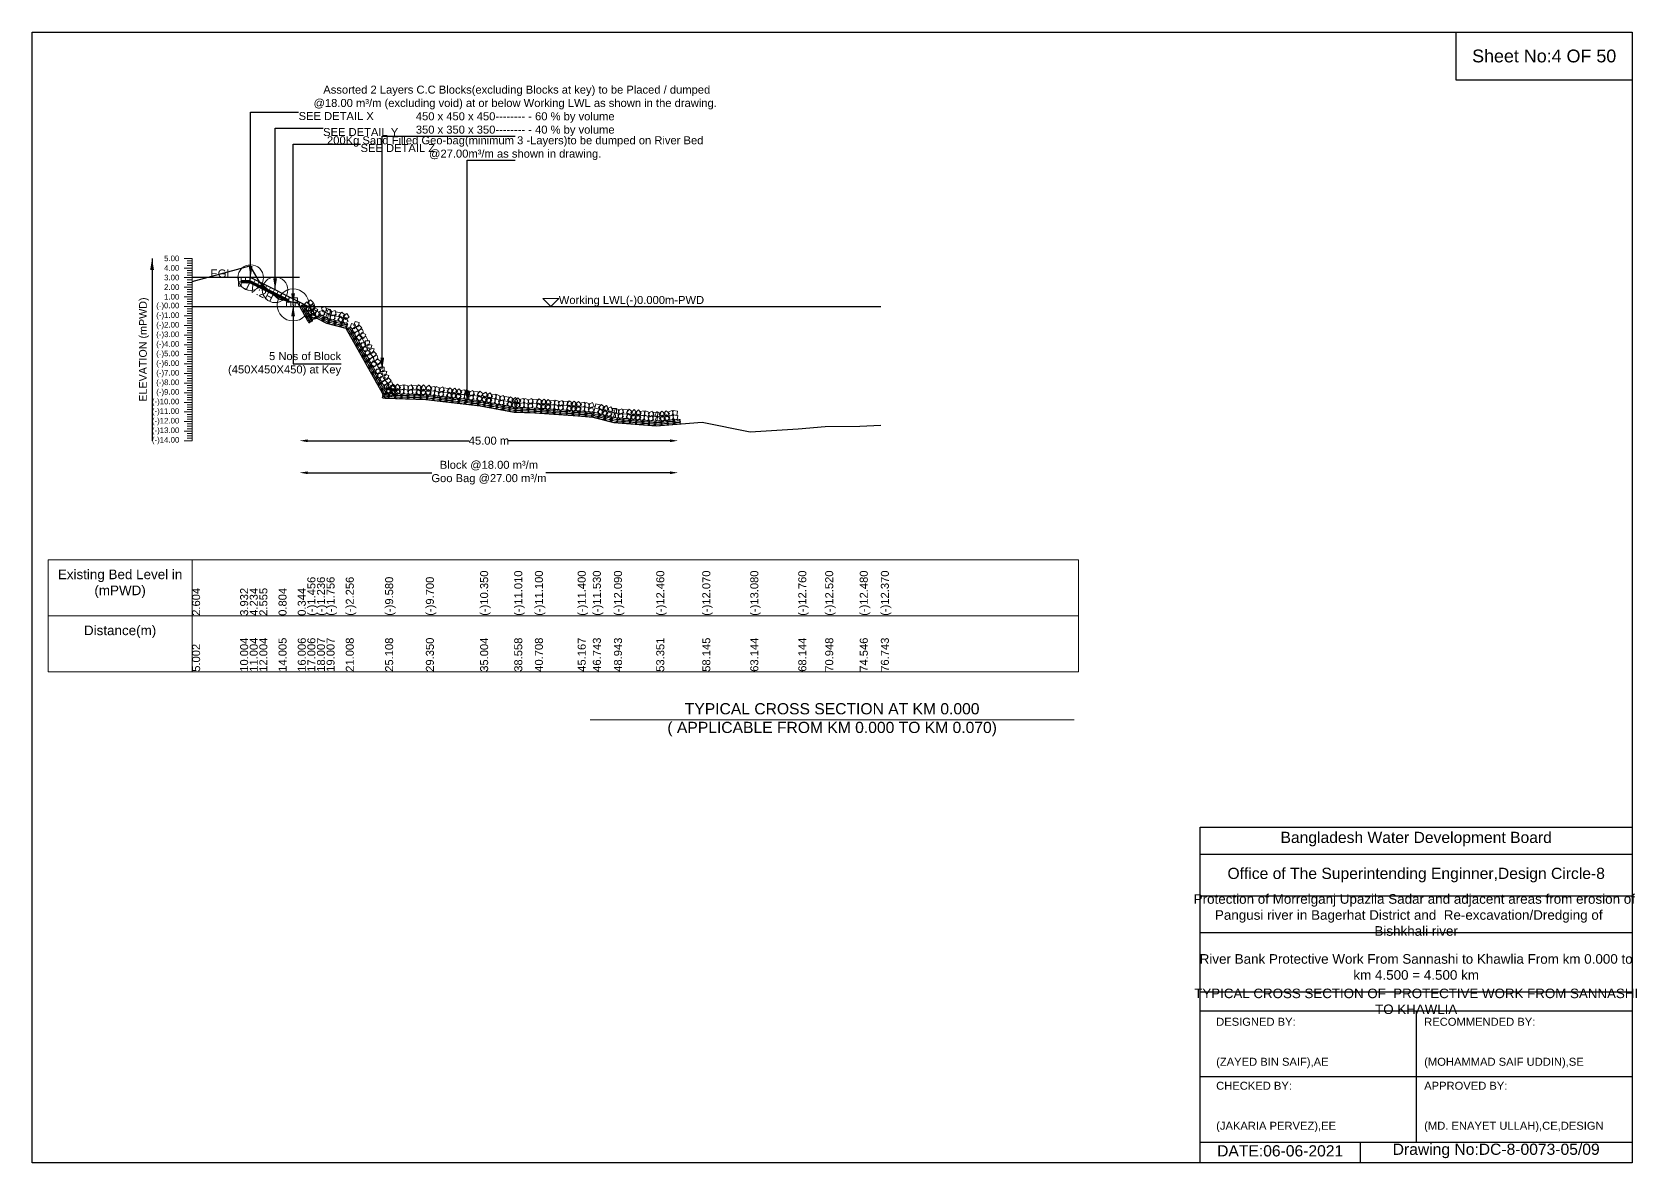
# Model space of a CAD drawing. Header units: inches. Extents: x 89000 to 845029, y -7071 to 0.
# Drawn here: x 145000 to 155029, y -7071 to 0 of the extents above; entities that cross this region are included whole.
import ezdxf

# ---------------------------------------------------------------- set-up
doc = ezdxf.new("R2010")
doc.units = ezdxf.units.IN
doc.header["$LTSCALE"] = 7
doc.header["$MEASUREMENT"] = 0
for name, color, linetype, lineweight in [('Cross section Data Border', 7, 'Continuous', 9), ('Cross Section Labels', 7, 'Continuous', 9), ('Existing_Bed_Level for Xsection', 7, 'Continuous', 25), ('Long Section Labels', 7, 'Continuous', 9)]:
    doc.layers.add(name, color=color, linetype=linetype, lineweight=lineweight)
doc.styles.get("Standard").update_dxf_attribs({"font": 'arial.ttf'})
doc.dimstyles.new('Appron Lebeling Style', dxfattribs={"dimtxt": 50, "dimasz": 50, "dimexe": 0.18, "dimexo": 0.0625, "dimgap": 0.09, "dimtad": 0, "dimtih": 1, "dimtoh": 1, "dimdec": 4, "dimzin": 0, "dimdsep": 46, "dimtxsty": 'Standard', "dimcen": 0.09, "dimse1": 1, "dimse2": 1, "dimadec": 0, "dimazin": 0, "dimtfac": 1, "dimtdec": 4, "dimtofl": 0, "dimtmove": 0, "dimatfit": 3, "dimfxl": 1, "dimtolj": 1, "dimtzin": 0, "dimarcsym": 0})
doc.dimstyles.get("Standard").update_dxf_attribs({"dimtxt": 0.18, "dimasz": 0.18, "dimexe": 0.18, "dimexo": 0.0625, "dimgap": 0.09, "dimtad": 0, "dimtih": 1, "dimtoh": 1, "dimdec": 4, "dimzin": 0, "dimdsep": 46, "dimtxsty": 'Standard', "dimcen": 0.09, "dimadec": 0, "dimazin": 0, "dimtfac": 1, "dimtdec": 4, "dimtofl": 0, "dimtmove": 0, "dimatfit": 3, "dimfxl": 1, "dimtolj": 1, "dimtzin": 0, "dimarcsym": 0})

# ---------------------------------------------------------------- blocks, each defined once
blk = doc.blocks.new('*D1')
at = {"layer": 'Cross Section Labels', "color": 0, "lineweight": -2, "transparency": 16777216}
for p, q in [((146722, -2555), (147731, -2555)), ((148987, -2555), (147978, -2555))]:
    blk.add_line(p, q, dxfattribs=at)
at = {"layer": 'Cross Section Labels', "color": 0, "transparency": 16777216}
for points in [[(146722, -2547), (146722, -2564), (146672, -2555)], [(148987, -2547), (148987, -2564), (149037, -2555)]]:
    blk.add_solid(points, dxfattribs=at)
at = {"layer": 'Defpoints', "color": 0, "transparency": 16777216}
for p in [(146672, -1715), (149037, -2452), (149037, -2555)]:
    blk.add_point(p, dxfattribs=at)
at = {"layer": 'Cross Section Labels', "color": 0, "transparency": 16777216, "insert": (147855, -2555), "char_height": 50, "attachment_point": 5}
blk.add_mtext('\\A1;45.00 m', dxfattribs=at)
blk = doc.blocks.new('*D2')
at = {"layer": 'Cross Section Labels', "color": 0, "lineweight": -2, "transparency": 16777216}
for p, q in [((146722, -2755), (147499, -2755)), ((148987, -2755), (148210, -2755))]:
    blk.add_line(p, q, dxfattribs=at)
at = {"layer": 'Cross Section Labels', "color": 0, "transparency": 16777216}
for points in [[(146722, -2747), (146722, -2764), (146672, -2755)], [(148987, -2747), (148987, -2764), (149037, -2755)]]:
    blk.add_solid(points, dxfattribs=at)
at = {"layer": 'Defpoints', "color": 0, "transparency": 16777216}
for p in [(146672, -1715), (149037, -2452), (149037, -2755)]:
    blk.add_point(p, dxfattribs=at)
at = {"layer": 'Cross Section Labels', "color": 0, "transparency": 16777216, "insert": (147855, -2755), "char_height": 50, "attachment_point": 5}
blk.add_mtext('\\A1;Block @18.00 m³/m ^JGoo Bag @27.00 m³/m ', dxfattribs=at)

msp = doc.modelspace()

# ---------------------------------------------------------------- linework, layer by layer
for points in [[(145000, 0), (155000, 0), (155000, -7071), (145000, -7071)], [(153900, 0), (155000, 0), (155000, -300), (153900, -300)]]:
    msp.add_lwpolyline(points, close=True)
for points in [[(152300, -7071), (152300, -4971), (155000, -4971)], [(152300, -5141), (155000, -5141)], [(152300, -5401), (155000, -5401)], [(152300, -5631), (155000, -5631)], [(152300, -6001), (155000, -6001)], [(152300, -6121), (155000, -6121)], [(153650, -6121), (153650, -6941)], [(152300, -6531), (155000, -6531)], [(152300, -6941), (155000, -6941)], [(153300, -6941), (153300, -7071)]]:
    msp.add_lwpolyline(points)
at = {"layer": 'Cross section Data Border'}
msp.add_lwpolyline([(145100, -3300), (151539.86283, -3300), (151539.86283, -4000), (145100, -4000)], close=True, dxfattribs=at)
for points in [[(146000, -3300), (146000, -4000)], [(145100, -3650), (151539.86283, -3650)]]:
    msp.add_lwpolyline(points, dxfattribs=at)
at = {"layer": 'Cross Section Labels'}
msp.add_lwpolyline([(148241.71532, -1715.2), (148291.71532, -1665.2), (148191.71532, -1665.2)], close=True, dxfattribs=at)
msp.add_lwpolyline([(148488, -4300), (150000, -4300), (151512, -4300)], dxfattribs=at)
for centre, radius in [((146365.71532, -1535.2), 80), ((146518.71532, -1611.7), 80), ((146631.21532, -1706.2), 100)]:
    msp.add_circle(centre, radius, dxfattribs=at)
at = {"layer": 'Existing_Bed_Level for Xsection'}
for points in [[(146000, -1558.96), (146300.11942, -1479.28), (146360.12766, -1461.16), (146420.13589, -1561.9), (146540.19149, -1666.96), (146660.24708, -1694.56), (146720.25532, -1802.56), (146780.30268, -1789.36), (146840.31091, -1820.56), (146960.36651, -1850.56), (147206.38974, -2290), (147460.85657, -2297.2), (147800.12904, -2336.2), (148013.3682, -2375.8), (148142.3897, -2381.2), (148409.87826, -2399.2), (148504.48893, -2407), (148636.45236, -2440.6), (148900.92814, -2462.8), (149188.55616, -2439.4), (149488.54713, -2500), (149788.53942, -2480.8), (149956.76232, -2466.4), (150172.62286, -2464), (150304.47061, -2457.4)], [(146671.71532, -1535.2), (146000, -1535.2)], [(146725.71532, -1715.2), (146369.51594, -1537.10031), (146365.71532, -1535.2), (146361.4661, -1535.2), (146307.4661, -1535.2)], [(146307.4661, -1553.2), (146361.4661, -1553.2), (146604.21532, -1674.57461)], [(146307.4661, -1559.2), (146360.04969, -1559.2), (146604.21532, -1681.28282)], [(146307.4661, -1565.2), (146358.63328, -1565.2), (146604.21532, -1687.99102)], [(146000, -1715.2), (150304.47061, -1715.2)]]:
    msp.add_lwpolyline(points, dxfattribs=at)
at = {"layer": 'Long Section Labels'}
for points in [[(146000, -1415.2), (145950, -1415.2)], [(146000, -1475.2), (145950, -1475.2)], [(146000, -1430.2), (145970, -1430.2)], [(146000, -1445.2), (145970, -1445.2)], [(146000, -1460.2), (145970, -1460.2)], [(146000, -1490.2), (145970, -1490.2)], [(146000, -2555.2), (146000, -2495.2), (146000, -2435.2), (146000, -2375.2), (146000, -2315.2), (146000, -2255.2), (146000, -2195.2), (146000, -2135.2), (146000, -2075.2), (146000, -2015.2), (146000, -1955.2), (146000, -1895.2), (146000, -1835.2), (146000, -1775.2), (146000, -1715.2), (146000, -1655.2), (146000, -1595.2), (146000, -1535.2), (146000, -1475.2), (146000, -1415.2)], [(146000, -1535.2), (145950, -1535.2)], [(146000, -1595.2), (145950, -1595.2)], [(146000, -1505.2), (145970, -1505.2)], [(146000, -1520.2), (145970, -1520.2)], [(146000, -1550.2), (145970, -1550.2)], [(146000, -1565.2), (145970, -1565.2)], [(146000, -1580.2), (145970, -1580.2)], [(146000, -1655.2), (145950, -1655.2)], [(146000, -1610.2), (145970, -1610.2)], [(146000, -1625.2), (145970, -1625.2)], [(146000, -1640.2), (145970, -1640.2)], [(146000, -1670.2), (145970, -1670.2)], [(146000, -1685.2), (145970, -1685.2)], [(146000, -1700.2), (145970, -1700.2)], [(146000, -1715.2), (145950, -1715.2)], [(146000, -1775.2), (145950, -1775.2)], [(146000, -1730.2), (145970, -1730.2)], [(146000, -1745.2), (145970, -1745.2)], [(146000, -1760.2), (145970, -1760.2)], [(146000, -1790.2), (145970, -1790.2)], [(146000, -1805.2), (145970, -1805.2)], [(146000, -1835.2), (145950, -1835.2)], [(146000, -1895.2), (145950, -1895.2)], [(146000, -1820.2), (145970, -1820.2)], [(146000, -1850.2), (145970, -1850.2)], [(146000, -1865.2), (145970, -1865.2)], [(146000, -1880.2), (145970, -1880.2)], [(146000, -1955.2), (145950, -1955.2)], [(146000, -1910.2), (145970, -1910.2)], [(146000, -1925.2), (145970, -1925.2)], [(146000, -1940.2), (145970, -1940.2)], [(146000, -1970.2), (145970, -1970.2)], [(146000, -1985.2), (145970, -1985.2)], [(146000, -2000.2), (145970, -2000.2)], [(146000, -2015.2), (145950, -2015.2)], [(146000, -2075.2), (145950, -2075.2)], [(146000, -2030.2), (145970, -2030.2)], [(146000, -2045.2), (145970, -2045.2)], [(146000, -2060.2), (145970, -2060.2)], [(146000, -2090.2), (145970, -2090.2)], [(146000, -2105.2), (145970, -2105.2)], [(146000, -2135.2), (145950, -2135.2)], [(146000, -2195.2), (145950, -2195.2)], [(146000, -2120.2), (145970, -2120.2)], [(146000, -2150.2), (145970, -2150.2)], [(146000, -2165.2), (145970, -2165.2)], [(146000, -2180.2), (145970, -2180.2)], [(146000, -2255.2), (145950, -2255.2)], [(146000, -2210.2), (145970, -2210.2)], [(146000, -2225.2), (145970, -2225.2)], [(146000, -2240.2), (145970, -2240.2)], [(146000, -2270.2), (145970, -2270.2)], [(146000, -2285.2), (145970, -2285.2)], [(146000, -2300.2), (145970, -2300.2)], [(146000, -2315.2), (145950, -2315.2)], [(146000, -2375.2), (145950, -2375.2)], [(146000, -2330.2), (145970, -2330.2)], [(146000, -2345.2), (145970, -2345.2)], [(146000, -2360.2), (145970, -2360.2)], [(146000, -2390.2), (145970, -2390.2)], [(146000, -2405.2), (145970, -2405.2)], [(146000, -2435.2), (145950, -2435.2)], [(146000, -2495.2), (145950, -2495.2)], [(146000, -2420.2), (145970, -2420.2)], [(146000, -2450.2), (145970, -2450.2)], [(146000, -2465.2), (145970, -2465.2)], [(146000, -2480.2), (145970, -2480.2)], [(146000, -2555.2), (145950, -2555.2)], [(146000, -2510.2), (145970, -2510.2)], [(146000, -2525.2), (145970, -2525.2)], [(146000, -2540.2), (145970, -2540.2)]]:
    msp.add_lwpolyline(points, dxfattribs=at)
for points in [[(146307.4661, -1535.2), (146289.4661, -1535.2), (146289.4661, -1562.2), (146307.4661, -1562.2)], [(146307.4661, -1562.2), (146289.4661, -1562.2), (146289.4661, -1589.2), (146307.4661, -1589.2)], [(146334.4661, -1535.2), (146307.4661, -1535.2), (146307.4661, -1553.2), (146334.4661, -1553.2)], [(146361.4661, -1535.2), (146334.4661, -1535.2), (146334.4661, -1553.2), (146361.4661, -1553.2)], [(146393.66548, -1549.17508), (146369.51594, -1537.10031), (146361.4661, -1553.2), (146385.61563, -1565.27477)], [(146417.81501, -1561.24984), (146393.66548, -1549.17508), (146385.61563, -1565.27477), (146409.76517, -1577.34953)], [(146441.96455, -1573.32461), (146417.81501, -1561.24984), (146409.76517, -1577.34953), (146433.9147, -1589.4243)], [(146466.11408, -1585.39938), (146441.96455, -1573.32461), (146433.9147, -1589.4243), (146458.06424, -1601.49907)], [(146490.26361, -1597.47415), (146466.11408, -1585.39938), (146458.06424, -1601.49907), (146482.21377, -1613.57384)], [(146514.41315, -1609.54891), (146490.26361, -1597.47415), (146482.21377, -1613.57384), (146506.3633, -1625.6486)], [(146538.56268, -1621.62368), (146514.41315, -1609.54891), (146506.3633, -1625.6486), (146530.51284, -1637.72337)], [(146562.71222, -1633.69845), (146538.56268, -1621.62368), (146530.51284, -1637.72337), (146554.66237, -1649.79814)], [(146586.86175, -1645.77321), (146562.71222, -1633.69845), (146554.66237, -1649.79814), (146578.81191, -1661.8729)], [(146611.01129, -1657.84798), (146586.86175, -1645.77321), (146578.81191, -1661.8729), (146602.96144, -1673.94767)], [(146617.71532, -1688.2), (146590.71532, -1688.2), (146590.71532, -1715.2), (146617.71532, -1715.2)], [(146631.21532, -1661.2), (146604.21532, -1661.2), (146604.21532, -1688.2), (146631.21532, -1688.2)], [(146644.71532, -1688.2), (146617.71532, -1688.2), (146617.71532, -1715.2), (146644.71532, -1715.2)], [(146658.21532, -1661.2), (146631.21532, -1661.2), (146631.21532, -1688.2), (146658.21532, -1688.2)], [(146671.71532, -1688.2), (146644.71532, -1688.2), (146644.71532, -1715.2), (146671.71532, -1715.2)], [(146735.91064, -1705.89171), (146717.13134, -1686.49228), (146697.73191, -1705.27158), (146716.51121, -1724.67101)], [(146759.51213, -1692.77797), (146740.73283, -1673.37854), (146721.3334, -1692.15784), (146740.11269, -1711.55727)], [(146748.32662, -1704.04381), (146733.76993, -1726.78371), (146756.50983, -1741.34039), (146771.06651, -1718.6005)], [(146769.9094, -1725.88917), (146763.35627, -1699.69649), (146737.16359, -1706.24961), (146743.71672, -1732.44229)], [(146742.99298, -1719.69339), (146717.25224, -1711.54388), (146709.10274, -1737.28462), (146734.84348, -1745.43413)], [(146746.30792, -1739.0029), (146739.75479, -1712.81022), (146713.56211, -1719.36335), (146720.11523, -1745.55603)], [(146748.78989, -1746.06375), (146723.04915, -1737.91425), (146714.89964, -1763.65498), (146740.64038, -1771.80449)], [(146761.57161, -1748.15822), (146738.42236, -1734.26174), (146724.52588, -1757.41099), (146747.67513, -1771.30747)], [(146774.52009, -1781.62996), (146761.40635, -1758.02848), (146737.80487, -1771.14222), (146750.91861, -1794.7437)], [(146754.12352, -1730.41417), (146739.56683, -1753.15407), (146762.30673, -1767.71075), (146776.86342, -1744.97086)], [(146785.17309, -1735.04449), (146762.02384, -1721.14801), (146748.12736, -1744.29726), (146771.27661, -1758.19374)], [(146798.12157, -1768.51623), (146785.00784, -1744.91475), (146761.40635, -1758.02848), (146774.52009, -1781.62996)], [(146830.08063, -1765.52787), (146821.93839, -1739.78483), (146796.19536, -1747.92708), (146804.3376, -1773.67011)], [(146842.53581, -1741.57231), (146834.39357, -1715.82928), (146808.65053, -1723.97152), (146816.79278, -1749.71456)], [(146853.18826, -1758.91327), (146826.82417, -1753.08794), (146820.99883, -1779.45203), (146847.36293, -1785.27737)], [(146869.7898, -1772.63426), (146846.18455, -1759.5273), (146833.07759, -1783.13255), (146856.68284, -1796.23951)], [(146865.64344, -1734.95772), (146839.27935, -1729.13238), (146833.45401, -1755.49648), (146859.81811, -1761.32181)], [(146876.33541, -1746.4397), (146852.73016, -1733.33274), (146839.6232, -1756.93799), (146863.22845, -1770.04495)], [(146886.90292, -1767.74128), (146860.94052, -1775.15435), (146868.35359, -1801.11675), (146894.31599, -1793.70368)], [(146893.44853, -1741.54672), (146867.48613, -1748.95979), (146874.8992, -1774.92219), (146900.8616, -1767.50912)], [(146920.1929, -1781.15015), (146893.99834, -1774.60454), (146887.45273, -1800.7991), (146913.64729, -1807.34471)], [(146926.73851, -1754.95558), (146900.54395, -1748.40998), (146893.99834, -1774.60454), (146920.1929, -1781.15015)], [(146949.10633, -1797.1856), (146929.68274, -1778.43128), (146910.92843, -1797.85486), (146930.35201, -1816.60918)], [(146955.65194, -1770.99103), (146936.22835, -1752.23672), (146917.47404, -1771.6603), (146936.89762, -1790.41462)], [(146960.84776, -1785.54533), (146937.69143, -1799.43002), (146951.57612, -1822.58635), (146974.73245, -1808.70166)], [(146967.39337, -1759.35077), (146944.23704, -1773.23546), (146958.12173, -1796.39178), (146981.27805, -1782.50709)], [(147013.89401, -1855.87891), (147021.21593, -1829.89065), (146995.22768, -1822.56873), (146987.90575, -1848.55699)], [(147036.84082, -1863.03148), (147017.99911, -1843.69266), (146998.66029, -1862.53437), (147017.502, -1881.87319)], [(147037.45312, -1842.6892), (147044.77504, -1816.70094), (147018.78678, -1809.37902), (147011.46486, -1835.36728)], [(147047.34473, -1896.109), (147040.70724, -1869.93757), (147014.53581, -1876.57506), (147021.1733, -1902.74649)], [(147060.39993, -1849.84177), (147041.55822, -1830.50295), (147022.2194, -1849.34466), (147041.06111, -1868.68348)], [(147062.63784, -1905.2151), (147039.44394, -1891.39328), (147025.62212, -1914.58718), (147048.81603, -1928.409)], [(147070.90383, -1882.91929), (147064.26635, -1856.74786), (147038.09492, -1863.38535), (147044.7324, -1889.55678)], [(147086.19695, -1892.02538), (147063.00304, -1878.20356), (147049.18123, -1901.39747), (147072.37513, -1915.21929)], [(147099.25321, -1925.45523), (147086.0635, -1901.89612), (147062.50439, -1915.08584), (147075.6941, -1938.64494)], [(147075.6941, -1938.64494), (147062.50439, -1915.08584), (147038.94529, -1928.27555), (147052.135, -1951.83466)], [(147083.83795, -1970.68866), (147084.17871, -1943.69081), (147057.18086, -1943.35005), (147056.8401, -1970.3479)], [(147100.36164, -1971.25856), (147074.37922, -1963.91594), (147067.03661, -1989.89836), (147093.01902, -1997.24097)], [(147106.222, -2020.79265), (147113.54392, -1994.8044), (147087.55567, -1987.48247), (147080.23374, -2013.47073)], [(147107.39706, -1957.49894), (147107.73782, -1930.50109), (147080.73997, -1930.16033), (147080.39921, -1957.15818)], [(147123.92074, -1958.06884), (147097.93832, -1950.72623), (147090.59571, -1976.70865), (147116.57813, -1984.05126)], [(147129.78111, -2007.60294), (147137.10303, -1981.61468), (147111.11477, -1974.29276), (147103.79285, -2000.28102)], [(147152.72792, -2014.75551), (147133.88621, -1995.41669), (147114.54739, -2014.2584), (147133.3891, -2033.59722)], [(147129.16881, -2027.94523), (147110.3271, -2008.6064), (147090.98828, -2027.44811), (147109.82999, -2046.78693)], [(147139.67272, -2061.02275), (147133.03523, -2034.85132), (147106.8638, -2041.48881), (147113.50129, -2067.66024)], [(147154.96584, -2070.12884), (147131.77193, -2056.30702), (147117.95011, -2079.50093), (147141.14402, -2093.32274)], [(147163.23182, -2047.83303), (147156.59434, -2021.6616), (147130.42291, -2028.29909), (147137.06039, -2054.47052)], [(147168.02209, -2103.55868), (147154.83238, -2079.99958), (147131.27328, -2093.18929), (147144.46299, -2116.7484)], [(147178.52494, -2056.93912), (147155.33103, -2043.11731), (147141.50922, -2066.31121), (147164.70312, -2080.13303)], [(147191.5812, -2090.36897), (147178.39149, -2066.80987), (147154.83238, -2079.99958), (147168.02209, -2103.55868)], [(147199.72505, -2122.41269), (147200.06581, -2095.41484), (147173.06796, -2095.07408), (147172.7272, -2122.07192)], [(147176.16594, -2135.6024), (147176.5067, -2108.60455), (147149.50885, -2108.26379), (147149.16809, -2135.26164)], [(147192.68963, -2136.1723), (147166.70721, -2128.82968), (147159.3646, -2154.8121), (147185.34701, -2162.15472)], [(147198.54999, -2185.70639), (147205.87191, -2159.71814), (147179.88366, -2152.39622), (147172.56174, -2178.38447)], [(147216.24873, -2122.98258), (147190.26632, -2115.63997), (147182.9237, -2141.62239), (147208.90612, -2148.965)], [(147221.4968, -2192.85897), (147202.65509, -2173.52015), (147183.31627, -2192.36186), (147202.15798, -2211.70068)], [(147222.1091, -2172.51668), (147229.43102, -2146.52842), (147203.44276, -2139.2065), (147196.12084, -2165.19476)], [(147232.00071, -2225.93649), (147225.36322, -2199.76506), (147199.19179, -2206.40255), (147205.82928, -2232.57398)], [(147245.05591, -2179.66925), (147226.2142, -2160.33043), (147206.87538, -2179.17214), (147225.71709, -2198.51096)], [(147248.03928, -2215.09563), (147225.0393, -2200.95346), (147210.89713, -2223.95345), (147233.89711, -2238.09561)], [(147255.55982, -2212.74677), (147248.92233, -2186.57535), (147222.7509, -2193.21283), (147229.38839, -2219.38426)], [(147257.00498, -2201.20415), (147237.37337, -2219.74061), (147255.90983, -2239.37221), (147275.54143, -2220.83576)], [(147302.53106, -2221.58421), (147283.97898, -2201.96737), (147264.36214, -2220.51945), (147282.91422, -2240.13629)], [(147320.4423, -2205.55601), (147294.17634, -2211.80898), (147300.4293, -2238.07493), (147326.69526, -2231.82197)], [(147354.22425, -2213.508), (147328.35388, -2205.77987), (147320.62575, -2231.65023), (147346.49612, -2239.37837)], [(147369.8861, -2205.05183), (147346.12326, -2217.87086), (147358.9423, -2241.6337), (147382.70513, -2228.81466)], [(147436.96367, -2220.44114), (147413.96369, -2206.29898), (147399.82152, -2229.29896), (147422.8215, -2243.44112)], [(147247.27563, -2242.08483), (147224.27565, -2227.94266), (147210.13349, -2250.94264), (147233.13347, -2265.08481)], [(147247.29383, -2235.04258), (147224.09992, -2221.22076), (147210.2781, -2244.41467), (147233.47201, -2258.23649)], [(147260.35009, -2268.47243), (147247.16037, -2244.91332), (147223.60127, -2258.10303), (147236.79098, -2281.66214)], [(147270.85293, -2221.85287), (147247.65902, -2208.03105), (147233.83721, -2231.22496), (147257.03111, -2245.04677)], [(147256.24134, -2228.19335), (147236.60973, -2246.7298), (147255.14618, -2266.36141), (147274.77779, -2247.82496)], [(147283.90919, -2255.28271), (147270.71948, -2231.72361), (147247.16037, -2244.91332), (147260.35009, -2268.47243)], [(147301.76742, -2248.57341), (147283.21534, -2228.95657), (147263.5985, -2247.50865), (147282.15058, -2267.12548)], [(147319.67865, -2232.54521), (147293.4127, -2238.79817), (147299.66566, -2265.06413), (147325.93162, -2258.81117)], [(147353.46061, -2240.4972), (147327.59024, -2232.76906), (147319.8621, -2258.63943), (147345.73247, -2266.36757)], [(147369.12245, -2232.04102), (147345.35962, -2244.86006), (147358.17866, -2268.6229), (147381.94149, -2255.80386)], [(147404.51617, -2237.98283), (147377.52698, -2237.21918), (147376.76333, -2264.20838), (147403.75253, -2264.97203)], [(147405.27982, -2210.99363), (147378.29062, -2210.22998), (147377.52698, -2237.21918), (147404.51617, -2237.98283)], [(147436.20002, -2247.43034), (147413.20004, -2233.28818), (147399.05788, -2256.28816), (147422.05786, -2270.43032)], [(147445.16573, -2233.53886), (147425.53412, -2252.07532), (147444.07057, -2271.70692), (147463.70218, -2253.17047)], [(147445.92937, -2206.54967), (147426.29777, -2225.08612), (147444.83422, -2244.71772), (147464.46582, -2226.18127)], [(147494.30573, -2256.64698), (147477.51062, -2235.5064), (147456.37003, -2252.3015), (147473.16514, -2273.44209)], [(147497.38912, -2229.82362), (147480.59401, -2208.68303), (147459.45343, -2225.47814), (147476.24854, -2246.61873)], [(147513.52984, -2242.21961), (147486.82322, -2246.18904), (147490.79264, -2272.89566), (147517.49926, -2268.92624)], [(147516.61323, -2215.39625), (147489.90661, -2219.36568), (147493.87604, -2246.0723), (147520.58266, -2242.10288)], [(147546.50216, -2253.04924), (147521.39281, -2243.12348), (147511.46705, -2268.23282), (147536.57639, -2278.15859)], [(147549.58555, -2226.22588), (147524.47621, -2216.30012), (147514.55044, -2241.40946), (147539.65979, -2251.33523)], [(147562.83361, -2245.97224), (147538.05577, -2256.69878), (147548.78232, -2281.47662), (147573.56015, -2270.75007)], [(147565.917, -2219.14887), (147541.13916, -2229.87542), (147551.86571, -2254.65326), (147576.64355, -2243.92671)], [(147597.5847, -2254.93784), (147570.76134, -2251.85444), (147567.67794, -2278.67781), (147594.5013, -2281.7612)], [(147600.66809, -2228.11448), (147573.84473, -2225.03108), (147570.76134, -2251.85444), (147597.5847, -2254.93784)], [(147628.338, -2267.07689), (147606.64036, -2251.0079), (147590.57137, -2272.70554), (147612.26901, -2288.77453)], [(147631.42139, -2240.25353), (147609.72375, -2224.18454), (147593.65476, -2245.88218), (147615.3524, -2261.95117)], [(147638.46588, -2254.0085), (147617.31193, -2270.78677), (147634.0902, -2291.94072), (147655.24415, -2275.16245)], [(147641.54928, -2227.18514), (147620.39533, -2243.96341), (147637.1736, -2265.11736), (147658.32755, -2248.33909)], [(147682.06925, -2278.23074), (147665.27414, -2257.09016), (147644.13356, -2273.88527), (147660.92867, -2295.02585)], [(147685.15265, -2251.40738), (147668.35754, -2230.2668), (147647.21695, -2247.06191), (147664.01206, -2268.20249)], [(147701.29336, -2263.80338), (147674.58674, -2267.7728), (147678.55616, -2294.47943), (147705.26279, -2290.51)], [(147704.37676, -2236.98002), (147677.67014, -2240.94944), (147681.63956, -2267.65606), (147708.34618, -2263.68664)], [(147734.26568, -2274.63301), (147709.15633, -2264.70724), (147699.23057, -2289.81659), (147724.33991, -2299.74235)], [(147737.34907, -2247.80965), (147712.23973, -2237.88388), (147702.31396, -2262.99323), (147727.42331, -2272.91899)], [(147750.59713, -2267.556), (147725.81929, -2278.28255), (147736.54584, -2303.06038), (147761.32368, -2292.33384)], [(147753.68052, -2240.73264), (147728.90269, -2251.45919), (147739.62924, -2276.23702), (147764.40707, -2265.51048)], [(147785.34822, -2276.52161), (147758.52486, -2273.43821), (147755.44147, -2300.26157), (147782.26483, -2303.34497)], [(147788.43162, -2249.69824), (147761.60826, -2246.61485), (147758.52486, -2273.43821), (147785.34822, -2276.52161)], [(147816.10152, -2288.66066), (147794.40388, -2272.59167), (147778.33489, -2294.28931), (147800.03253, -2310.3583)], [(147819.18492, -2261.8373), (147797.48728, -2245.76831), (147781.41829, -2267.46595), (147803.11593, -2283.53494)], [(147830.35564, -2277.54099), (147808.09271, -2292.81718), (147823.3689, -2315.08011), (147845.63183, -2299.80392)], [(147835.28544, -2250.99486), (147813.02251, -2266.27105), (147828.2987, -2288.53398), (147850.56163, -2273.25779)], [(147872.18074, -2304.71878), (147856.88682, -2282.46802), (147834.63607, -2297.76193), (147849.92998, -2320.01269)], [(147877.11054, -2278.17265), (147861.81663, -2255.92189), (147839.56587, -2271.2158), (147854.85978, -2293.46656)], [(147892.35597, -2291.6545), (147865.43887, -2293.76872), (147867.55309, -2320.68581), (147894.47019, -2318.57159)], [(147897.28577, -2265.10837), (147870.36868, -2267.22259), (147872.4829, -2294.13968), (147899.39999, -2292.02546)], [(147924.50101, -2304.73697), (147900.13767, -2293.09961), (147888.50032, -2317.46295), (147912.86365, -2329.1003)], [(147929.43081, -2278.19084), (147905.06748, -2266.55348), (147893.43012, -2290.91682), (147917.79345, -2302.55417)], [(147941.2825, -2298.80556), (147915.82259, -2307.79405), (147924.81108, -2333.25396), (147950.27099, -2324.26547)], [(147946.21231, -2272.25943), (147920.7524, -2281.24792), (147929.74088, -2306.70783), (147955.2008, -2297.71934)], [(147975.33089, -2310.1514), (147948.78476, -2305.2216), (147943.85496, -2331.76773), (147970.40109, -2336.69753)], [(147980.26069, -2283.60527), (147953.71456, -2278.67546), (147948.78476, -2305.2216), (147975.33089, -2310.1514)], [(148010.10152, -2297.84067), (147989.5663, -2280.31057), (147972.03619, -2300.84579), (147992.57142, -2318.3759)], [(148021.10836, -2285.50347), (147998.84543, -2300.77966), (148014.12162, -2323.04259), (148036.38455, -2307.7664)], [(148053.51666, -2306.3105), (148035.23193, -2286.44423), (148015.36566, -2304.72896), (148033.6504, -2324.59523)], [(148071.64331, -2290.52632), (148045.29508, -2296.42303), (148051.19179, -2322.77125), (148077.54001, -2316.87455)], [(148105.31448, -2298.93505), (148079.55114, -2290.85729), (148071.47338, -2316.62064), (148097.23672, -2324.69839)], [(148121.0894, -2290.69174), (148097.15515, -2303.18781), (148109.65122, -2327.12206), (148133.58547, -2314.62599)], [(148156.39941, -2297.11229), (148129.42303, -2295.98323), (148128.29398, -2322.95962), (148155.27036, -2324.08867)], [(148189.81975, -2308.16731), (148167.38723, -2293.14127), (148152.36119, -2315.57379), (148174.79371, -2330.59983)], [(148199.31897, -2294.63506), (148178.98125, -2312.39392), (148196.74012, -2332.73164), (148217.07783, -2314.97278)], [(148244.01793, -2316.77041), (148226.24288, -2296.44684), (148205.91931, -2314.22189), (148223.69436, -2334.54546)], [(148262.53902, -2301.45099), (148236.04974, -2306.67762), (148241.27636, -2333.16691), (148267.76565, -2327.94028)], [(148295.98612, -2310.7109), (148270.43591, -2301.9824), (148261.70741, -2327.53261), (148287.25762, -2336.26111)], [(148311.96502, -2302.87028), (148287.72158, -2314.75538), (148299.60667, -2338.99882), (148323.85011, -2327.11373)], [(148378.39327, -2320.85691), (148355.96075, -2305.83087), (148340.93471, -2328.26339), (148363.36724, -2343.28943)], [(148005.17172, -2324.3868), (147984.6365, -2306.8567), (147967.10639, -2327.39192), (147987.64161, -2344.92203)], [(148016.17856, -2312.04961), (147993.91563, -2327.3258), (148009.19182, -2349.58872), (148031.45475, -2334.31254)], [(148052.38761, -2333.28688), (148034.10288, -2313.42061), (148014.23661, -2331.70535), (148032.52134, -2351.57161)], [(148070.51425, -2317.50271), (148044.16603, -2323.39941), (148050.06273, -2349.74763), (148076.41095, -2343.85093)], [(148104.18542, -2325.91143), (148078.42208, -2317.83368), (148070.34432, -2343.59702), (148096.10767, -2351.67477)], [(148119.96034, -2317.66812), (148096.0261, -2330.16419), (148108.52217, -2354.09844), (148132.45642, -2341.60237)], [(148155.27036, -2324.08867), (148128.29398, -2322.95962), (148127.16492, -2349.936), (148154.1413, -2351.06506)], [(148188.00695, -2335.10638), (148165.57443, -2320.08034), (148150.54839, -2342.51287), (148172.98091, -2357.53891)], [(148197.50617, -2321.57414), (148177.16845, -2339.333), (148194.92732, -2359.67072), (148215.26503, -2341.91185)], [(148242.20513, -2343.70948), (148224.43008, -2323.38591), (148204.10651, -2341.16097), (148221.88156, -2361.48454)], [(148260.72622, -2328.39007), (148234.23694, -2333.6167), (148239.46356, -2360.10598), (148265.95285, -2354.87936)], [(148294.17332, -2337.64997), (148268.62311, -2328.92147), (148259.89461, -2354.47168), (148285.44482, -2363.20018)], [(148310.15222, -2329.80936), (148285.90877, -2341.69445), (148297.79387, -2365.93789), (148322.03731, -2354.0528)], [(148345.28806, -2337.12329), (148318.34898, -2335.31049), (148316.53618, -2362.24956), (148343.47526, -2364.06236)], [(148347.10086, -2310.18421), (148320.16178, -2308.37141), (148318.34898, -2335.31049), (148345.28806, -2337.12329)], [(148376.58047, -2347.79598), (148354.14795, -2332.76995), (148339.12191, -2355.20247), (148361.55444, -2370.22851)], [(148386.0797, -2334.26374), (148365.74198, -2352.0226), (148383.50084, -2372.36032), (148403.83856, -2354.60146)], [(148387.8925, -2307.32466), (148367.55478, -2325.08352), (148385.31364, -2345.42124), (148405.65136, -2327.66238)], [(148430.77865, -2356.39909), (148413.0036, -2336.07552), (148392.68003, -2353.85057), (148410.45508, -2374.17414)], [(148432.59145, -2329.46001), (148414.8164, -2309.13644), (148394.49283, -2326.91149), (148412.26788, -2347.23506)], [(148450.17087, -2341.68016), (148423.60585, -2346.50713), (148428.43282, -2373.07215), (148454.99784, -2368.24518)], [(148452.38931, -2314.77145), (148425.82429, -2319.59842), (148430.65125, -2346.16344), (148457.21628, -2341.33647)], [(148483.47467, -2351.4429), (148458.05886, -2342.33047), (148448.94643, -2367.74628), (148474.36224, -2376.85872)], [(148485.69311, -2324.53419), (148460.2773, -2315.42176), (148451.16487, -2340.83758), (148476.58068, -2349.95001)], [(148499.56987, -2343.8439), (148475.15013, -2355.36241), (148486.66864, -2379.78216), (148511.08838, -2368.26365)], [(148501.78831, -2316.9352), (148477.36857, -2328.45371), (148488.88708, -2352.87345), (148513.30682, -2341.35494)], [(148543.37029, -2357.46205), (148517.20511, -2350.79997), (148510.54303, -2376.96516), (148536.70821, -2383.62723)], [(148550.03236, -2331.29687), (148523.86718, -2324.63479), (148517.20511, -2350.79997), (148543.37029, -2357.46205)], [(148572.21209, -2373.62597), (148552.87213, -2354.78543), (148534.03159, -2374.12539), (148553.37155, -2392.96593)], [(148578.87417, -2347.46078), (148559.53421, -2328.62024), (148540.69367, -2347.9602), (148560.03363, -2366.80074)], [(148584.00519, -2362.03805), (148560.78732, -2375.81959), (148574.56886, -2399.03745), (148597.78673, -2385.25591)], [(148590.66726, -2335.87287), (148567.4494, -2349.6544), (148581.23093, -2372.87227), (148604.4488, -2359.09073)], [(148623.95566, -2391.90326), (148610.15564, -2368.69637), (148586.94875, -2382.49639), (148600.74878, -2405.70328)], [(148630.61773, -2365.73807), (148616.81771, -2342.53119), (148593.61083, -2356.33121), (148607.41085, -2379.53809)], [(148644.94511, -2380.19179), (148617.94728, -2380.53418), (148618.28967, -2407.53201), (148645.2875, -2407.18962)], [(148651.60718, -2354.0266), (148624.60935, -2354.369), (148624.95175, -2381.36683), (148651.94957, -2381.02443)], [(148668.16176, -2389.4304), (148642.75952, -2380.28021), (148633.60932, -2405.68245), (148659.01156, -2414.83265)], [(148670.42019, -2362.52502), (148645.01794, -2353.37483), (148635.86775, -2378.77707), (148661.26999, -2387.92727)], [(148684.26824, -2381.85533), (148659.8314, -2393.33754), (148671.31361, -2417.77438), (148695.75044, -2406.29217)], [(148686.52667, -2354.94995), (148662.08983, -2366.43216), (148673.57203, -2390.86899), (148698.00887, -2379.38679)], [(148719.27821, -2389.74981), (148692.37283, -2387.49138), (148690.1144, -2414.39676), (148717.01978, -2416.65519)], [(148721.53663, -2362.84443), (148694.63125, -2360.586), (148692.37283, -2387.49138), (148719.27821, -2389.74981)], [(148750.38969, -2400.93897), (148728.20894, -2385.5437), (148712.81367, -2407.72445), (148734.99442, -2423.11972)], [(148752.64812, -2374.03359), (148730.46737, -2358.63832), (148715.0721, -2380.81907), (148737.25285, -2396.21434)], [(148760.11159, -2387.5658), (148739.48272, -2404.98561), (148756.90254, -2425.61448), (148777.5314, -2408.19466)], [(148762.37002, -2360.66042), (148741.74115, -2378.08023), (148759.16097, -2398.7091), (148779.78983, -2381.28928)], [(148804.43805, -2410.43794), (148787.00182, -2389.82295), (148766.38683, -2407.25919), (148783.82307, -2427.87418)], [(148806.69648, -2383.53256), (148789.26025, -2362.91757), (148768.64526, -2380.35381), (148786.0815, -2400.9688)], [(148823.21017, -2395.42717), (148796.638, -2400.21465), (148801.42548, -2426.78682), (148827.99765, -2421.99934)], [(148825.46859, -2368.52179), (148798.89643, -2373.30927), (148803.68391, -2399.88144), (148830.25608, -2395.09396)], [(148856.49942, -2405.2394), (148831.09718, -2396.0892), (148821.94699, -2421.49145), (148847.34923, -2430.64164)], [(148858.75785, -2378.33402), (148833.35561, -2369.18382), (148824.20541, -2394.58607), (148849.60766, -2403.73626)], [(148872.6059, -2397.66433), (148848.16906, -2409.14653), (148859.65127, -2433.58337), (148884.08811, -2422.10117)], [(148874.86433, -2370.75895), (148850.42749, -2382.24115), (148861.9097, -2406.67799), (148886.34653, -2395.19579)], [(148907.61587, -2405.5588), (148880.71049, -2403.30037), (148878.45206, -2430.20575), (148905.35744, -2432.46418)], [(148909.8743, -2378.65342), (148882.96892, -2376.39499), (148880.71049, -2403.30037), (148907.61587, -2405.5588)], [(148928.46462, -2384.25612), (148904.05734, -2372.71122), (148892.51245, -2397.1185), (148916.91973, -2408.6634)], [(148930.65398, -2411.16721), (148906.2467, -2399.62231), (148894.7018, -2424.02959), (148919.10908, -2435.57449)], [(148935.85909, -2369.46833), (148918.36999, -2390.03848), (148938.94015, -2407.52758), (148956.42925, -2386.95742)], [(148938.04845, -2396.37942), (148920.55935, -2416.94957), (148941.12951, -2434.43867), (148958.61861, -2413.86851)], [(148983.33911, -2384.75292), (148962.75503, -2367.2802), (148945.28232, -2387.86428), (148965.8664, -2405.337)], [(148985.52846, -2411.66401), (148964.94438, -2394.19129), (148947.47167, -2414.77537), (148968.05575, -2432.24809)], [(148999.39215, -2366.86394), (148973.9665, -2375.9489), (148983.05146, -2401.37455), (149008.4771, -2392.28959)], [(149001.5815, -2393.77503), (148976.15585, -2402.85999), (148985.24081, -2428.28564), (149010.66646, -2419.20068)], [(149033.84062, -2371.07784), (149007.28084, -2366.22216), (149002.42516, -2392.78195), (149028.98495, -2397.63763)], [(149036.02998, -2397.98893), (149009.47019, -2393.13325), (149004.61451, -2419.69304), (149031.1743, -2424.54872)]]:
    msp.add_lwpolyline(points, close=True, dxfattribs=at)
for centre, major_axis in [((146703.70395, -1720.26941), (9.69833, -17.45461)), ((146685.87172, -1730.17757), (9.69833, -17.45461)), ((146694.78783, -1725.22349), (9.69833, -17.45461)), ((146705.26839, -1765.08678), (9.69833, -17.45461)), ((146714.1845, -1760.13271), (9.69833, -17.45461)), ((146723.10062, -1755.17863), (9.69833, -17.45461)), ((146724.66506, -1799.996), (9.69833, -17.45461)), ((146733.58117, -1795.04192), (9.69833, -17.45461)), ((146742.49729, -1790.08784), (9.69833, -17.45461)), ((146753.68799, -1769.10175), (19.50235, 4.28713)), ((146755.87793, -1779.06389), (19.50235, 4.28713)), ((146758.06787, -1789.02603), (19.50235, 4.28713)), ((146798.88425, -1793.27295), (17.71646, -9.2113)), ((146803.58954, -1784.22307), (17.71646, -9.2113)), ((146808.29483, -1775.17319), (17.71646, -9.2113)), ((146834.31717, -1811.69554), (17.71646, -9.2113)), ((146839.02246, -1802.64566), (17.71646, -9.2113)), ((146843.72775, -1793.59579), (17.71646, -9.2113)), ((146876.11106, -1803.22181), (19.37233, -4.84084)), ((146914.85573, -1812.90349), (19.37233, -4.84084)), ((146871.16549, -1823.01326), (19.37233, -4.84084)), ((146873.63828, -1813.11753), (19.37233, -4.84084)), ((146909.91016, -1832.69494), (19.37233, -4.84084)), ((146912.38294, -1822.79921), (19.37233, -4.84084)), ((146948.65482, -1842.37662), (19.37233, -4.84084)), ((146951.12761, -1832.4809), (19.37233, -4.84084)), ((146953.60039, -1822.58517), (19.37233, -4.84084)), ((146977.80588, -1871.26979), (9.75453, -17.42327)), ((146986.70599, -1866.287), (9.75453, -17.42327)), ((146995.6061, -1861.30422), (9.75453, -17.42327)), ((146997.31493, -1906.11632), (9.75453, -17.42327)), ((147006.21504, -1901.13354), (9.75453, -17.42327)), ((147015.11515, -1896.15076), (9.75453, -17.42327)), ((147016.82398, -1940.96286), (9.75453, -17.42327)), ((147025.72409, -1935.98008), (9.75453, -17.42327)), ((147034.6242, -1930.9973), (9.75453, -17.42327)), ((147036.33304, -1975.80939), (9.75453, -17.42327)), ((147045.23314, -1970.82661), (9.75453, -17.42327)), ((147054.13325, -1965.84383), (9.75453, -17.42327)), ((147055.84209, -2010.65593), (9.75453, -17.42327)), ((147064.74219, -2005.67315), (9.75453, -17.42327)), ((147073.6423, -2000.69037), (9.75453, -17.42327)), ((147075.35114, -2045.50246), (9.75453, -17.42327)), ((147084.25124, -2040.51968), (9.75453, -17.42327)), ((147093.15135, -2035.5369), (9.75453, -17.42327)), ((147094.86019, -2080.349), (9.75453, -17.42327)), ((147103.7603, -2075.36622), (9.75453, -17.42327)), ((147112.6604, -2070.38344), (9.75453, -17.42327)), ((147114.36924, -2115.19553), (9.75453, -17.42327)), ((147123.26935, -2110.21275), (9.75453, -17.42327)), ((147132.16945, -2105.22997), (9.75453, -17.42327)), ((147133.87829, -2150.04207), (9.75453, -17.42327)), ((147142.7784, -2145.05929), (9.75453, -17.42327)), ((147151.6785, -2140.07651), (9.75453, -17.42327)), ((147153.38734, -2184.8886), (9.75453, -17.42327)), ((147162.28745, -2179.90582), (9.75453, -17.42327)), ((147171.18755, -2174.92304), (9.75453, -17.42327)), ((147172.89639, -2219.73514), (9.75453, -17.42327)), ((147181.7965, -2214.75236), (9.75453, -17.42327)), ((147190.69661, -2209.76958), (9.75453, -17.42327)), ((147192.40544, -2254.58167), (9.75453, -17.42327)), ((147208.73307, -2284.96426), (19.96001, -0.56476)), ((147209.02156, -2274.76834), (19.96001, -0.56476)), ((147201.30555, -2249.59889), (9.75453, -17.42327)), ((147209.31005, -2264.57242), (19.96001, -0.56476)), ((147210.20566, -2244.61611), (9.75453, -17.42327)), ((147248.65309, -2286.09378), (19.96001, -0.56476)), ((147248.94158, -2275.89786), (19.96001, -0.56476)), ((147249.23007, -2265.70194), (19.96001, -0.56476)), ((147288.57312, -2287.22329), (19.96001, -0.56476)), ((147288.8616, -2277.02737), (19.96001, -0.56476)), ((147289.15009, -2266.83145), (19.96001, -0.56476)), ((147328.49314, -2288.35281), (19.96001, -0.56476)), ((147328.78163, -2278.15689), (19.96001, -0.56476)), ((147329.07012, -2267.96097), (19.96001, -0.56476)), ((147368.41316, -2289.48232), (19.96001, -0.56476)), ((147368.70165, -2279.2864), (19.96001, -0.56476)), ((147368.99014, -2269.09048), (19.96001, -0.56476)), ((147408.33319, -2290.61184), (19.96001, -0.56476)), ((147408.62168, -2280.41592), (19.96001, -0.56476)), ((147408.91016, -2270.22), (19.96001, -0.56476)), ((147448.25321, -2291.74135), (19.96001, -0.56476)), ((147448.5417, -2281.54543), (19.96001, -0.56476)), ((147448.83019, -2271.34951), (19.96001, -0.56476)), ((147488.44445, -2295.23769), (19.83737, -2.28034)), ((147489.60928, -2285.10442), (19.83737, -2.28034)), ((147490.77412, -2274.97115), (19.83737, -2.28034)), ((147528.11918, -2299.79838), (19.83737, -2.28034)), ((147529.28402, -2289.66511), (19.83737, -2.28034)), ((147530.44885, -2279.53184), (19.83737, -2.28034)), ((147567.79391, -2304.35906), (19.83737, -2.28034)), ((147568.95875, -2294.22579), (19.83737, -2.28034)), ((147570.12358, -2284.09252), (19.83737, -2.28034)), ((147607.46864, -2308.91974), (19.83737, -2.28034)), ((147608.63348, -2298.78647), (19.83737, -2.28034)), ((147609.79831, -2288.6532), (19.83737, -2.28034)), ((147648.30821, -2303.34716), (19.83737, -2.28034)), ((147649.47305, -2293.21389), (19.83737, -2.28034)), ((147687.98294, -2307.90784), (19.83737, -2.28034)), ((147689.14778, -2297.77457), (19.83737, -2.28034)), ((147727.65767, -2312.46853), (19.83737, -2.28034)), ((147728.82251, -2302.33526), (19.83737, -2.28034)), ((147768.49724, -2306.89594), (19.83737, -2.28034)), ((147809.86277, -2312.07164), (19.63234, -3.64586)), ((147647.14337, -2313.48043), (19.83737, -2.28034)), ((147686.8181, -2318.04111), (19.83737, -2.28034)), ((147726.49283, -2322.6018), (19.83737, -2.28034)), ((147766.16756, -2327.16248), (19.83737, -2.28034)), ((147767.3324, -2317.02921), (19.83737, -2.28034)), ((147806.13803, -2332.12871), (19.63234, -3.64586)), ((147808.0004, -2322.10018), (19.63234, -3.64586)), ((147845.40271, -2339.42044), (19.63234, -3.64586)), ((147847.26508, -2329.3919), (19.63234, -3.64586)), ((147849.12744, -2319.36336), (19.63234, -3.64586)), ((147884.66738, -2346.71216), (19.63234, -3.64586)), ((147886.52975, -2336.68362), (19.63234, -3.64586)), ((147888.39212, -2326.65509), (19.63234, -3.64586)), ((147923.93206, -2354.00389), (19.63234, -3.64586)), ((147925.79443, -2343.97535), (19.63234, -3.64586)), ((147927.6568, -2333.94681), (19.63234, -3.64586)), ((147963.19674, -2361.29561), (19.63234, -3.64586)), ((147965.05911, -2351.26707), (19.63234, -3.64586)), ((147966.92148, -2341.23854), (19.63234, -3.64586)), ((148002.46141, -2368.58734), (19.63234, -3.64586)), ((148004.32378, -2358.5588), (19.63234, -3.64586)), ((148006.18615, -2348.53026), (19.63234, -3.64586)), ((148041.4527, -2371.87097), (19.95053, -0.835)), ((148041.87923, -2361.67989), (19.95053, -0.835)), ((148042.30576, -2351.48881), (19.95053, -0.835)), ((148081.35376, -2373.54097), (19.95053, -0.835)), ((148081.7803, -2363.34989), (19.95053, -0.835)), ((148082.20683, -2353.15881), (19.95053, -0.835)), ((148121.25483, -2375.21097), (19.95053, -0.835)), ((148121.68136, -2365.01989), (19.95053, -0.835)), ((148122.1079, -2354.82881), (19.95053, -0.835)), ((148161.25939, -2377.35826), (19.92294, -1.34067)), ((148161.94423, -2367.18127), (19.92294, -1.34067)), ((148162.62906, -2357.00429), (19.92294, -1.34067)), ((148201.10528, -2380.03959), (19.92294, -1.34067)), ((148201.79011, -2369.86261), (19.92294, -1.34067)), ((148202.47495, -2359.68562), (19.92294, -1.34067)), ((148240.95116, -2382.72092), (19.92294, -1.34067)), ((148241.636, -2372.54394), (19.92294, -1.34067)), ((148242.32083, -2362.36696), (19.92294, -1.34067)), ((148280.79705, -2385.40226), (19.92294, -1.34067)), ((148281.48188, -2375.22527), (19.92294, -1.34067)), ((148282.16672, -2365.04829), (19.92294, -1.34067)), ((148320.64293, -2388.08359), (19.92294, -1.34067)), ((148321.32777, -2377.9066), (19.92294, -1.34067)), ((148322.0126, -2367.72962), (19.92294, -1.34067)), ((148360.48882, -2390.76492), (19.92294, -1.34067)), ((148361.17365, -2380.58794), (19.92294, -1.34067)), ((148361.85849, -2370.41095), (19.92294, -1.34067)), ((148400.3347, -2393.44625), (19.92294, -1.34067)), ((148401.01954, -2383.26927), (19.92294, -1.34067)), ((148401.70437, -2373.09229), (19.92294, -1.34067)), ((148440.22343, -2396.58445), (19.90048, -1.64066)), ((148441.06151, -2386.41894), (19.90048, -1.64066)), ((148441.89959, -2376.25342), (19.90048, -1.64066)), ((148480.0244, -2399.86576), (19.90048, -1.64066)), ((148480.86248, -2389.70025), (19.90048, -1.64066)), ((148481.70056, -2379.53474), (19.90048, -1.64066)), ((148520.25254, -2405.75095), (19.35061, -4.92697)), ((148522.76932, -2395.86632), (19.35061, -4.92697)), ((148525.2861, -2385.9817), (19.35061, -4.92697)), ((148561.47053, -2405.72027), (19.35061, -4.92697)), ((148563.98731, -2395.83564), (19.35061, -4.92697)), ((148602.68853, -2405.68959), (19.35061, -4.92697)), ((148558.95375, -2415.60489), (19.35061, -4.92697)), ((148597.65496, -2425.45884), (19.35061, -4.92697)), ((148600.17174, -2415.57422), (19.35061, -4.92697)), ((148636.35617, -2435.31279), (19.35061, -4.92697)), ((148638.87295, -2425.42816), (19.35061, -4.92697)), ((148641.38974, -2415.54354), (19.35061, -4.92697)), ((148675.2821, -2438.74142), (19.89802, -1.67023)), ((148676.13528, -2428.57716), (19.89802, -1.67023)), ((148676.98847, -2418.41291), (19.89802, -1.67023)), ((148715.07815, -2442.08188), (19.89802, -1.67023)), ((148715.93133, -2431.91763), (19.89802, -1.67023)), ((148716.78451, -2421.75337), (19.89802, -1.67023)), ((148754.87419, -2445.42235), (19.89802, -1.67023)), ((148755.72738, -2435.25809), (19.89802, -1.67023)), ((148756.58056, -2425.09384), (19.89802, -1.67023)), ((148794.67024, -2448.76282), (19.89802, -1.67023)), ((148795.52342, -2438.59856), (19.89802, -1.67023)), ((148796.37661, -2428.43431), (19.89802, -1.67023)), ((148834.46629, -2452.10328), (19.89802, -1.67023)), ((148835.31947, -2441.93903), (19.89802, -1.67023)), ((148836.17266, -2431.77477), (19.89802, -1.67023)), ((148874.26234, -2455.44375), (19.89802, -1.67023)), ((148875.11552, -2445.27949), (19.89802, -1.67023)), ((148875.9687, -2435.11524), (19.89802, -1.67023)), ((148911.56676, -2436.35025), (19.90225, 1.61915)), ((148912.39385, -2446.51666), (19.90225, 1.61915)), ((148913.22094, -2456.68307), (19.90225, 1.61915)), ((148951.37125, -2433.11195), (19.90225, 1.61915)), ((148952.19834, -2443.27836), (19.90225, 1.61915)), ((148953.02543, -2453.44477), (19.90225, 1.61915)), ((148991.17575, -2429.87365), (19.90225, 1.61915)), ((148992.00283, -2440.04006), (19.90225, 1.61915)), ((148992.82992, -2450.20647), (19.90225, 1.61915)), ((149030.98024, -2426.63535), (19.90225, 1.61915)), ((149031.80733, -2436.80176), (19.90225, 1.61915)), ((149032.63442, -2446.96818), (19.90225, 1.61915))]:
    msp.add_ellipse(centre, major_axis=major_axis, ratio=0.255, dxfattribs=at)

# ---------------------------------------------------------------- texts
at = {"attachment_point": 5}
for s, insert, char_height in [('Sheet No:4 OF 50', (154450, -150), 80), ('Bangladesh Water Development Board', (153650, -5046), 70), ('Office of The Superintending Enginner,Design Circle-8', (153650, -5271), 70)]:
    msp.add_mtext(s, dxfattribs=dict(at, insert=insert, char_height=char_height))
for s, insert, char_height, width, attachment_point in [('Protection of Morrelganj Upazila Sadar and adjacent areas from erosion of  Pangusi river in Bagerhat District and  Re-excavation/Dredging of     Bishkhali river', (153650, -5521), 60, 2800, 5), ('River Bank Protective Work From Sannashi to Khawlia From km 0.000 to km 4.500 = 4.500 km', (153650, -5846), 60, 2700, 5), ('TYPICAL CROSS SECTION OF  PROTECTIVE WORK FROM SANNASHI TO KHAWLIA', (153650, -6061), 59.5765532, 2800, 5), ('DESIGNED BY:^J^J^J(ZAYED BIN SAIF),AE', (152400, -6321), 50, 1400, 4), ('RECOMMENDED BY:^J^J^J(MOHAMMAD SAIF UDDIN),SE', (153700, -6321), 50, 1400, 4), ('CHECKED BY:^J^J^J(JAKARIA PERVEZ),EE', (152400, -6721), 50, 1400, 4), ('APPROVED BY:^J^J^J(MD. ENAYET ULLAH),CE,DESIGN', (153700, -6721), 50, 1400, 4), ('DATE:06-06-2021', (152800, -6996), 70, 1400, 5), ('Drawing No:DC-8-0073-05/09', (154150, -6996), 70, 2200, 5)]:
    msp.add_mtext(s, dxfattribs=dict(insert=insert, char_height=char_height, width=width, attachment_point=attachment_point))
at = {"layer": 'Cross section Data Border', "char_height": 60, "width": 800, "attachment_point": 5}
for s, insert in [('Existing Bed Level in (mPWD)', (145550, -3450)), ('Distance(m)', (145550, -3750))]:
    msp.add_mtext(s, dxfattribs=dict(at, insert=insert))
at = {"layer": 'Cross Section Labels'}
for s, insert, char_height, attachment_point in [(' Assorted 2 Layers C.C Blocks(excluding Blocks at key) to be Placed / dumped^J@18.00 m³/m (excluding void) at or below Working LWL as shown in the drawing.^J450 x 450 x 450-------- - 60 % by volume^J350 x 350 x 350-------- - 40 % by volume', (148019.27777, -650), 50, 8), ('SEE DETAIL X', (146665.71532, -500), 50, 1), ('SEE DETAIL Y', (146818.71532, -600), 50, 1), ('200Kg Sand Filled Geo-bag(minimum 3 -Layers)to be dumped on River Bed^J@27.00m³/m as shown in drawing.', (148019.27777, -800), 50, 8), ('SEE DETAIL Z', (147052.71532, -700), 50, 1), ('EGL', (146253.4661, -1535.2), 50, 9), ('Working LWL(-)0.000m-PWD', (148291.71532, -1715.2), 50, 7), ('5 Nos of Block ^J(450X450X450) at Key', (146931.21532, -2075.2), 50, 6), ('TYPICAL CROSS SECTION AT KM 0.000^J( APPLICABLE FROM KM 0.000 TO KM 0.070)', (150000, -4300), 70, 5)]:
    msp.add_mtext(s, dxfattribs=dict(at, insert=insert, char_height=char_height, attachment_point=attachment_point))
at = {"layer": 'Cross Section Labels', "insert": (146428.79891, -1600.28282), "char_height": 50, "attachment_point": 2, "rotation": 333.434948823}
msp.add_mtext('1V:2H', dxfattribs=at)
at = {"layer": 'Long Section Labels', "char_height": 35, "attachment_point": 6}
for s, insert in [('5.00', (145920, -1415.2)), ('4.00', (145920, -1475.2)), ('3.00', (145920, -1535.2)), ('2.00', (145920, -1595.2)), ('(-)0.00', (145920, -1715.2)), ('1.00', (145920, -1655.2)), ('(-)1.00', (145920, -1775.2)), ('(-)2.00', (145920, -1835.2)), ('(-)3.00', (145920, -1895.2)), ('(-)4.00', (145920, -1955.2)), ('(-)5.00', (145920, -2015.2)), ('(-)6.00', (145920, -2075.2)), ('(-)7.00', (145920, -2135.2)), ('(-)8.00', (145920, -2195.2)), ('(-)10.00', (145920, -2315.2)), ('(-)9.00', (145920, -2255.2)), ('(-)11.00', (145920, -2375.2)), ('(-)12.00', (145920, -2435.2)), ('(-)13.00', (145920, -2495.2)), ('(-)14.00', (145920, -2555.2))]:
    msp.add_mtext(s, dxfattribs=dict(at, insert=insert))
at = {"layer": 'Long Section Labels', "rotation": 90}
for s, insert, char_height, attachment_point in [('ELEVATION (mPWD)', (145700, -1985.2), 48, 5), ('(-)1.456', (146720.25532, -3650), 50, 1), ('(-)1.236', (146780.30268, -3650), 50, 1), ('(-)1.756', (146840.31091, -3650), 50, 1), ('(-)2.256', (146960.36651, -3650), 50, 1), ('(-)9.580', (147206.38974, -3650), 50, 1), ('(-)9.700', (147460.85657, -3650), 50, 1), ('(-)10.350', (147800.12904, -3650), 50, 1), ('(-)11.010', (148013.3682, -3650), 50, 1), ('(-)11.100', (148142.3897, -3650), 50, 1), ('(-)11.400', (148409.87826, -3650), 50, 1), ('(-)11.530', (148504.48893, -3650), 50, 1), ('(-)12.090', (148636.45236, -3650), 50, 1), ('(-)12.460', (148900.92814, -3650), 50, 1), ('(-)12.070', (149188.55616, -3650), 50, 1), ('(-)13.080', (149488.54713, -3650), 50, 1), ('(-)12.760', (149788.53942, -3650), 50, 1), ('(-)12.520', (149956.76232, -3650), 50, 1), ('(-)12.480', (150172.62286, -3650), 50, 1), ('(-)12.370', (150304.47061, -3650), 50, 1), ('2.604', (146000, -3650), 50, 1), ('3.932', (146300.11942, -3650), 50, 1), ('4.234', (146360.12766, -3650), 50, 1), ('2.555', (146420.13589, -3650), 50, 1), ('0.804', (146540.19149, -3650), 50, 1), ('0.344', (146660.24708, -3650), 50, 1), ('10.004', (146300.11942, -4000), 50, 1), ('11.004', (146360.12766, -4000), 50, 1), ('12.004', (146420.13589, -4000), 50, 1), ('14.005', (146540.19149, -4000), 50, 1), ('16.006', (146660.24708, -4000), 50, 1), ('17.006', (146720.25532, -4000), 50, 1), ('18.007', (146780.30268, -4000), 50, 1), ('19.007', (146840.31091, -4000), 50, 1), ('21.008', (146960.36651, -4000), 50, 1), ('25.108', (147206.38974, -4000), 50, 1), ('29.350', (147460.85657, -4000), 50, 1), ('35.004', (147800.12904, -4000), 50, 1), ('38.558', (148013.3682, -4000), 50, 1), ('40.708', (148142.3897, -4000), 50, 1), ('45.167', (148409.87826, -4000), 50, 1), ('46.743', (148504.48893, -4000), 50, 1), ('48.943', (148636.45236, -4000), 50, 1), ('53.351', (148900.92814, -4000), 50, 1), ('58.145', (149188.55616, -4000), 50, 1), ('63.144', (149488.54713, -4000), 50, 1), ('68.144', (149788.53942, -4000), 50, 1), ('70.948', (149956.76232, -4000), 50, 1), ('74.546', (150172.62286, -4000), 50, 1), ('76.743', (150304.47061, -4000), 50, 1), ('5.002', (146000, -4000), 50, 1)]:
    msp.add_mtext(s, dxfattribs=dict(at, insert=insert, char_height=char_height, attachment_point=attachment_point))

# ---------------------------------------------------------------- dimensions: what is measured, and where the dimension line sits
at = {"layer": 'Cross Section Labels'}
for base, text, picture, middle in [((149037.35373, -2555.2), '45.00 m', '*D1', (147854.53453, -2555.2)), ((149037.35373, -2755.2), 'Block @18.00 m³/m ^JGoo Bag @27.00 m³/m ', '*D2', (147854.53453, -2755.2))]:
    dim = msp.add_linear_dim(base=base, p1=(146671.71532, -1715.2), p2=(149037.35373, -2451.70109), text=text, dimstyle='Appron Lebeling Style', dxfattribs=at)
    dim.commit()
    dim.dimension.update_dxf_attribs({"geometry": picture, "text_midpoint": middle})

# ---------------------------------------------------------------- leaders
at = {"layer": 'Cross Section Labels', "annotation_type": 0, "has_hookline": 1}
for points, hookline_direction, text_width in [([(146365.71532, -1535.2), (146365.71532, -500), (146665.62532, -500)], 0, 466.13233), ([(146518.71532, -1611.7), (146518.71532, -600), (146818.62532, -600)], 0, 466.03001), ([(146631.21532, -1706.2), (146631.21532, -700), (147052.62532, -700)], 0, 460.91405), ([(147188.40688, -2107.61786), (147188.40688, -650), (148019.18777, -650)], 0, 2510.77763), ([(147719.27777, -2316.85625), (147719.27777, -800), (148019.18777, -800)], 0, 2345.7367), ([(146631.21532, -1706.2), (146631.21532, -2075.2), (146931.30532, -2075.2)], 1, 701.90996)]:
    msp.add_leader(points, dimstyle='Standard', override={"dimasz": 72}, dxfattribs=dict(at, hookline_direction=hookline_direction, text_width=text_width))
at = {"layer": 'Long Section Labels'}
msp.add_leader([(145750, -1415.2), (145750, -2555.2)], dimstyle='Standard', override={"dimasz": 72}, dxfattribs=at)

doc.saveas('drawing.dxf')
